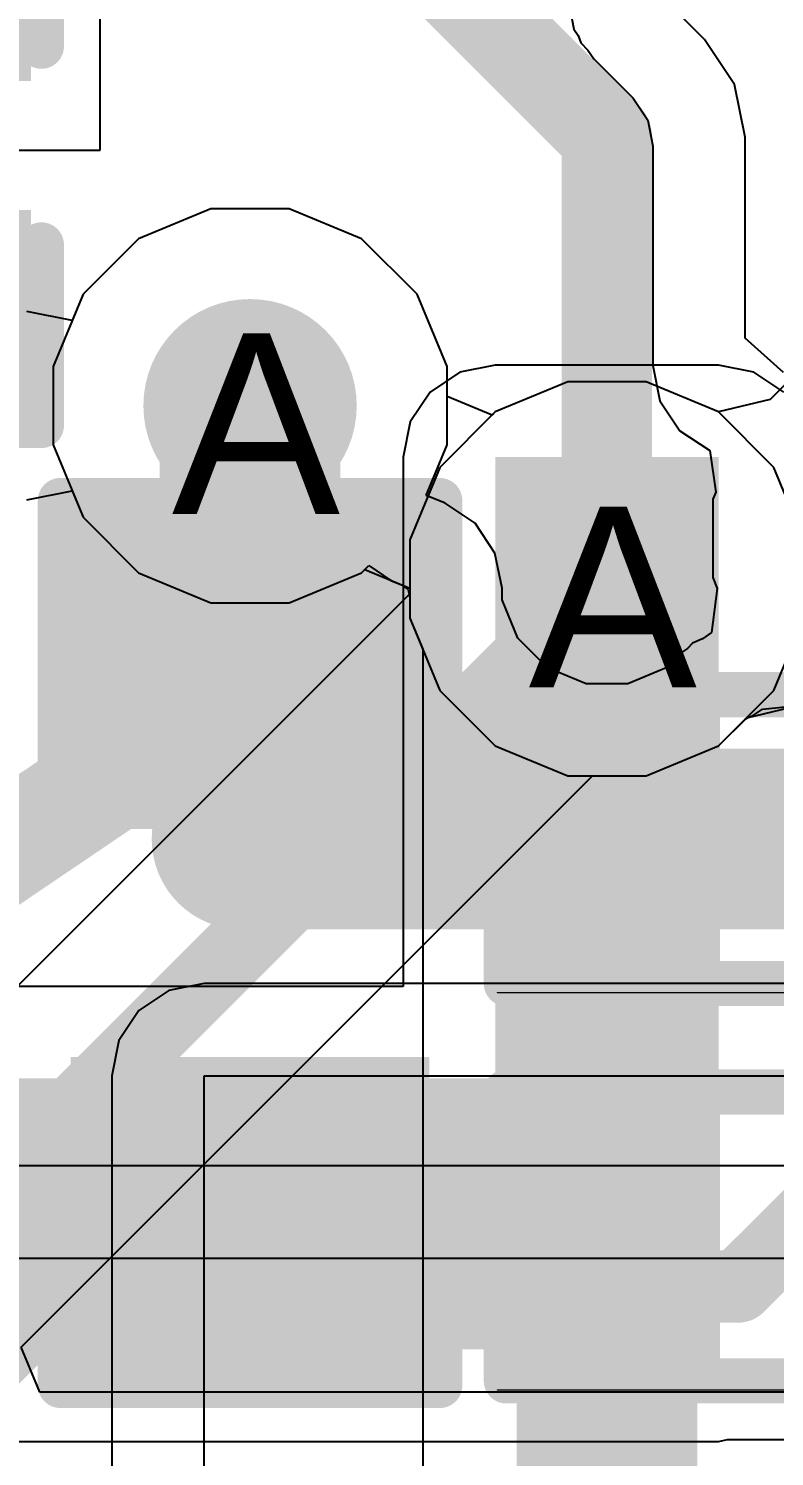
# Model space of a CAD drawing. Header units: inches. Extents: x 0 to 5271, y 0 to 5417.
# Drawn here: x 40.654 to 42.752, y 73.249 to 77.266 of the extents above; entities that cross this region are included whole.
import ezdxf

# ---------------------------------------------------------------- set-up
doc = ezdxf.new("R2010")
doc.units = ezdxf.units.IN
for name, color, linetype in [('Bottom Layer', 5, 'Continuous'), ('Bottom Overlay', 54, 'Continuous'), ('Bottom Paste', 16, 'Continuous'), ('Bottom Solder', 6, 'Continuous'), ('Drill Drawing', 1, 'Continuous'), ('L2_GND1', 16, 'Continuous'), ('L3_SIG1', 76, 'Continuous'), ('L4_PWR', 90, 'Continuous'), ('L5_GND2', 156, 'Continuous'), ('L6_SIG2', 130, 'Continuous'), ('L7_GND3', 216, 'Continuous'), ('Top Layer', 1, 'Continuous'), ('Via Holes', 16, 'Continuous')]:
    doc.layers.add(name, color=color, linetype=linetype)
doc.styles.add('Arial', font='', dxfattribs={"height": 0.2})
doc.styles.get('Arial').set_extended_font_data('Arial')

# ---------------------------------------------------------------- blocks, each defined once
blk = doc.blocks.new('R___0402_B_388')
at = {"layer": 'Bottom Layer'}
for points in [[(-0.2413, 0.3175), (-0.2413, -0.3175), (-0.6985, -0.3175), (-0.6985, 0.3175)], [(0.6985, 0.3175), (0.6985, -0.3175), (0.2413, -0.3175), (0.2413, 0.3175)]]:
    blk.add_hatch(color=5, dxfattribs=at).paths.add_polyline_path(points)
at = {"layer": 'Bottom Paste'}
for points in [[(-0.2413, 0.3175), (-0.2413, -0.3175), (-0.6985, -0.3175), (-0.6985, 0.3175)], [(0.6985, 0.3175), (0.6985, -0.3175), (0.2413, -0.3175), (0.2413, 0.3175)]]:
    blk.add_hatch(color=16, dxfattribs=at).paths.add_polyline_path(points)
at = {"layer": 'Bottom Solder'}
for points in [[(-0.1863, 0.3725), (-0.1863, -0.3725), (-0.7535, -0.3725), (-0.7535, 0.3725)], [(0.7535, 0.3725), (0.7535, -0.3725), (0.1863, -0.3725), (0.1863, 0.3725)]]:
    blk.add_hatch(color=6, dxfattribs=at).paths.add_polyline_path(points)
at = {"layer": 'Bottom Overlay'}
for points in [[(-0.7874, 0.4064, 0.127, 0.127, 0), (-0.7874, -0.4064, 0.127, 0.127, 0)], [(0.7874, 0.4064, 0.127, 0.127, 0), (-0.7874, 0.4064, 0.127, 0.127, 0)], [(0.7874, 0.4064, 0.127, 0.127, 0), (0.7874, -0.4064, 0.127, 0.127, 0)], [(0.8128, 0.4318, 0.00323, 0.00323, 0), (-0.8128, 0.4318, 0.00323, 0.00323, 0)], [(0.7874, -0.4064, 0.127, 0.127, 0), (-0.7874, -0.4064, 0.127, 0.127, 0)]]:
    blk.add_lwpolyline(points, format="xyseb", dxfattribs=at)
for points in [[(-0.8191, 0.4064, 0.0635, 0.0635, 1), (-0.7556, 0.4064, 0.0635, 0.0635, 1)], [(-0.8191, 0.4064, 0.0635, 0.0635, 1), (-0.7556, 0.4064, 0.0635, 0.0635, 1)], [(0.7557, 0.4064, 0.0635, 0.0635, 1), (0.8192, 0.4064, 0.0635, 0.0635, 1)], [(0.7557, 0.4064, 0.0635, 0.0635, 1), (0.8192, 0.4064, 0.0635, 0.0635, 1)], [(-0.8136, 0.4318, 0.00161, 0.00161, 1), (-0.812, 0.4318, 0.00161, 0.00161, 1)], [(0.812, 0.4318, 0.00161, 0.00161, 1), (0.8136, 0.4318, 0.00161, 0.00161, 1)], [(-0.8191, -0.4064, 0.0635, 0.0635, 1), (-0.7556, -0.4064, 0.0635, 0.0635, 1)], [(-0.8191, -0.4064, 0.0635, 0.0635, 1), (-0.7556, -0.4064, 0.0635, 0.0635, 1)], [(0.7557, -0.4064, 0.0635, 0.0635, 1), (0.8192, -0.4064, 0.0635, 0.0635, 1)], [(0.7557, -0.4064, 0.0635, 0.0635, 1), (0.8192, -0.4064, 0.0635, 0.0635, 1)]]:
    blk.add_lwpolyline(points, format="xyseb", close=True, dxfattribs=at)
blk = doc.blocks.new('R___0402_B_395')
at = {"layer": 'Bottom Layer'}
for points in [[(-0.2413, 0.3175), (-0.2413, -0.3175), (-0.6985, -0.3175), (-0.6985, 0.3175)], [(0.6985, 0.3175), (0.6985, -0.3175), (0.2413, -0.3175), (0.2413, 0.3175)]]:
    blk.add_hatch(color=5, dxfattribs=at).paths.add_polyline_path(points)
at = {"layer": 'Bottom Paste'}
for points in [[(-0.2413, 0.3175), (-0.2413, -0.3175), (-0.6985, -0.3175), (-0.6985, 0.3175)], [(0.6985, 0.3175), (0.6985, -0.3175), (0.2413, -0.3175), (0.2413, 0.3175)]]:
    blk.add_hatch(color=16, dxfattribs=at).paths.add_polyline_path(points)
at = {"layer": 'Bottom Solder'}
for points in [[(-0.1863, 0.3725), (-0.1863, -0.3725), (-0.7535, -0.3725), (-0.7535, 0.3725)], [(0.7535, 0.3725), (0.7535, -0.3725), (0.1863, -0.3725), (0.1863, 0.3725)]]:
    blk.add_hatch(color=6, dxfattribs=at).paths.add_polyline_path(points)
at = {"layer": 'Bottom Overlay'}
for points in [[(0.7874, 0.4064, 0.127, 0.127, 0), (-0.7874, 0.4064, 0.127, 0.127, 0)], [(-0.7874, 0.4064, 0.127, 0.127, 0), (-0.7874, -0.4064, 0.127, 0.127, 0)], [(0.7874, 0.4064, 0.127, 0.127, 0), (0.7874, -0.4064, 0.127, 0.127, 0)], [(0.8128, 0.4318, 0.00323, 0.00323, 0), (-0.8128, 0.4318, 0.00323, 0.00323, 0)], [(0.7874, -0.4064, 0.127, 0.127, 0), (-0.7874, -0.4064, 0.127, 0.127, 0)]]:
    blk.add_lwpolyline(points, format="xyseb", dxfattribs=at)
for points in [[(-0.8191, 0.4064, 0.0635, 0.0635, 1), (-0.7556, 0.4064, 0.0635, 0.0635, 1)], [(-0.8191, 0.4064, 0.0635, 0.0635, 1), (-0.7556, 0.4064, 0.0635, 0.0635, 1)], [(0.7557, 0.4064, 0.0635, 0.0635, 1), (0.8192, 0.4064, 0.0635, 0.0635, 1)], [(0.7557, 0.4064, 0.0635, 0.0635, 1), (0.8192, 0.4064, 0.0635, 0.0635, 1)], [(-0.8136, 0.4318, 0.00161, 0.00161, 1), (-0.812, 0.4318, 0.00161, 0.00161, 1)], [(0.812, 0.4318, 0.00161, 0.00161, 1), (0.8136, 0.4318, 0.00161, 0.00161, 1)], [(-0.8191, -0.4064, 0.0635, 0.0635, 1), (-0.7556, -0.4064, 0.0635, 0.0635, 1)], [(-0.8191, -0.4064, 0.0635, 0.0635, 1), (-0.7556, -0.4064, 0.0635, 0.0635, 1)], [(0.7557, -0.4064, 0.0635, 0.0635, 1), (0.8192, -0.4064, 0.0635, 0.0635, 1)], [(0.7557, -0.4064, 0.0635, 0.0635, 1), (0.8192, -0.4064, 0.0635, 0.0635, 1)]]:
    blk.add_lwpolyline(points, format="xyseb", close=True, dxfattribs=at)
blk = doc.blocks.new('CAP_0402_B_604')
at = {"layer": 'Bottom Layer'}
for points in [[(-0.2413, 0.3175), (-0.2413, -0.3175), (-0.6985, -0.3175), (-0.6985, 0.3175)], [(0.6985, 0.3175), (0.6985, -0.3175), (0.2413, -0.3175), (0.2413, 0.3175)]]:
    blk.add_hatch(color=5, dxfattribs=at).paths.add_polyline_path(points)
at = {"layer": 'Bottom Paste'}
for points in [[(-0.2413, 0.3175), (-0.2413, -0.3175), (-0.6985, -0.3175), (-0.6985, 0.3175)], [(0.6985, 0.3175), (0.6985, -0.3175), (0.2413, -0.3175), (0.2413, 0.3175)]]:
    blk.add_hatch(color=16, dxfattribs=at).paths.add_polyline_path(points)
at = {"layer": 'Bottom Solder'}
for points in [[(-0.1813, 0.3775), (-0.1813, -0.3775), (-0.7585, -0.3775), (-0.7585, 0.3775)], [(0.7585, 0.3775), (0.7585, -0.3775), (0.1813, -0.3775), (0.1813, 0.3775)]]:
    blk.add_hatch(color=6, dxfattribs=at).paths.add_polyline_path(points)
at = {"layer": 'Bottom Overlay'}
for points in [[(-0.7874, 0.4064, 0.127, 0.127, 0), (-0.7874, -0.4064, 0.127, 0.127, 0)], [(-0.7874, 0.4064, 0.127, 0.127, 0), (-0.2794, 0.4064, 0.127, 0.127, 0)], [(0.2794, 0.4064, 0.127, 0.127, 0), (0.7874, 0.4064, 0.127, 0.127, 0)], [(0.7874, 0.4064, 0.127, 0.127, 0), (0.7874, -0.4064, 0.127, 0.127, 0)], [(-0.7874, -0.4064, 0.127, 0.127, 0), (-0.2794, -0.4064, 0.127, 0.127, 0)], [(0.2794, -0.4064, 0.127, 0.127, 0), (0.7874, -0.4064, 0.127, 0.127, 0)]]:
    blk.add_lwpolyline(points, format="xyseb", dxfattribs=at)
for points in [[(-0.8191, 0.4064, 0.0635, 0.0635, 1), (-0.7556, 0.4064, 0.0635, 0.0635, 1)], [(-0.8191, 0.4064, 0.0635, 0.0635, 1), (-0.7556, 0.4064, 0.0635, 0.0635, 1)], [(-0.3111, 0.4064, 0.0635, 0.0635, 1), (-0.2476, 0.4064, 0.0635, 0.0635, 1)], [(0.2477, 0.4064, 0.0635, 0.0635, 1), (0.3112, 0.4064, 0.0635, 0.0635, 1)], [(0.7557, 0.4064, 0.0635, 0.0635, 1), (0.8192, 0.4064, 0.0635, 0.0635, 1)], [(0.7557, 0.4064, 0.0635, 0.0635, 1), (0.8192, 0.4064, 0.0635, 0.0635, 1)], [(-0.8191, -0.4064, 0.0635, 0.0635, 1), (-0.7556, -0.4064, 0.0635, 0.0635, 1)], [(-0.8191, -0.4064, 0.0635, 0.0635, 1), (-0.7556, -0.4064, 0.0635, 0.0635, 1)], [(-0.3111, -0.4064, 0.0635, 0.0635, 1), (-0.2476, -0.4064, 0.0635, 0.0635, 1)], [(0.2477, -0.4064, 0.0635, 0.0635, 1), (0.3112, -0.4064, 0.0635, 0.0635, 1)], [(0.7557, -0.4064, 0.0635, 0.0635, 1), (0.8192, -0.4064, 0.0635, 0.0635, 1)], [(0.7557, -0.4064, 0.0635, 0.0635, 1), (0.8192, -0.4064, 0.0635, 0.0635, 1)]]:
    blk.add_lwpolyline(points, format="xyseb", close=True, dxfattribs=at)
blk = doc.blocks.new('CAP_0603_B_605')
at = {"layer": 'Bottom Layer'}
for points in [[(-1.143, -0.4445), (-1.143, 0.4445), (-0.381, 0.4445), (-0.381, -0.4445)], [(0.381, -0.4445), (0.381, 0.4445), (1.143, 0.4445), (1.143, -0.4445)]]:
    blk.add_hatch(color=5, dxfattribs=at).paths.add_polyline_path(points)
at = {"layer": 'Bottom Paste'}
for points in [[(-1.143, -0.4445), (-1.143, 0.4445), (-0.381, 0.4445), (-0.381, -0.4445)], [(0.381, -0.4445), (0.381, 0.4445), (1.143, 0.4445), (1.143, -0.4445)]]:
    blk.add_hatch(color=16, dxfattribs=at).paths.add_polyline_path(points)
at = {"layer": 'Bottom Solder'}
for points in [[(-1.203, -0.5045), (-1.203, 0.5045), (-0.321, 0.5045), (-0.321, -0.5045)], [(0.321, -0.5045), (0.321, 0.5045), (1.203, 0.5045), (1.203, -0.5045)]]:
    blk.add_hatch(color=6, dxfattribs=at).paths.add_polyline_path(points)
at = {"layer": 'Bottom Overlay'}
for points in [[(-1.2446, -0.5334, 0.127, 0.127, 0), (-1.2446, 0.5334, 0.127, 0.127, 0)], [(-0.4572, 0.5334, 0.127, 0.127, 0), (-1.2446, 0.5334, 0.127, 0.127, 0)], [(1.2446, 0.5334, 0.127, 0.127, 0), (0.4572, 0.5334, 0.127, 0.127, 0)], [(1.2446, -0.5334, 0.127, 0.127, 0), (1.2446, 0.5334, 0.127, 0.127, 0)], [(-0.4572, -0.5334, 0.127, 0.127, 0), (-1.2446, -0.5334, 0.127, 0.127, 0)], [(1.2446, -0.5334, 0.127, 0.127, 0), (0.4572, -0.5334, 0.127, 0.127, 0)]]:
    blk.add_lwpolyline(points, format="xyseb", dxfattribs=at)
for points in [[(-1.2764, 0.5334, 0.0635, 0.0635, 1), (-1.2129, 0.5334, 0.0635, 0.0635, 1)], [(-1.2764, 0.5334, 0.0635, 0.0635, 1), (-1.2129, 0.5334, 0.0635, 0.0635, 1)], [(-0.489, 0.5334, 0.0635, 0.0635, 1), (-0.4255, 0.5334, 0.0635, 0.0635, 1)], [(0.4254, 0.5334, 0.0635, 0.0635, 1), (0.4889, 0.5334, 0.0635, 0.0635, 1)], [(1.2128, 0.5334, 0.0635, 0.0635, 1), (1.2763, 0.5334, 0.0635, 0.0635, 1)], [(1.2128, 0.5334, 0.0635, 0.0635, 1), (1.2763, 0.5334, 0.0635, 0.0635, 1)], [(-1.2764, -0.5334, 0.0635, 0.0635, 1), (-1.2129, -0.5334, 0.0635, 0.0635, 1)], [(-1.2764, -0.5334, 0.0635, 0.0635, 1), (-1.2129, -0.5334, 0.0635, 0.0635, 1)], [(-0.489, -0.5334, 0.0635, 0.0635, 1), (-0.4255, -0.5334, 0.0635, 0.0635, 1)], [(0.4254, -0.5334, 0.0635, 0.0635, 1), (0.4889, -0.5334, 0.0635, 0.0635, 1)], [(1.2128, -0.5334, 0.0635, 0.0635, 1), (1.2763, -0.5334, 0.0635, 0.0635, 1)], [(1.2128, -0.5334, 0.0635, 0.0635, 1), (1.2763, -0.5334, 0.0635, 0.0635, 1)]]:
    blk.add_lwpolyline(points, format="xyseb", close=True, dxfattribs=at)

msp = doc.modelspace()

# ---------------------------------------------------------------- hatches: boundary and pattern name
at = {"layer": 'Bottom Layer'}
h = msp.add_hatch(color=5, dxfattribs=at)
edge = h.paths.add_edge_path()
edge.add_arc((41.2773, 76.2049), 0.3, 0, 360)
for points in [[(41.9668, 73.5508), (42.595, 73.5508), (42.595, 76.0603), (41.9668, 76.0603)], [(40.9598, 75.1762), (41.5948, 75.1762), (41.5948, 75.6842), (40.9598, 75.6842)], [(39.8653, 73.5508), (42.5442, 73.5508), (42.5442, 74.3126), (39.8653, 74.3126)]]:
    msp.add_hatch(color=5, dxfattribs=at).paths.add_polyline_path(points)
h = msp.add_hatch(color=5, dxfattribs=at)
edge = h.paths.add_edge_path()
edge.add_arc((42.2809, 75.7177), 0.3, 0, 360)
at = {"layer": 'L2_GND1'}
h = msp.add_hatch(color=16, dxfattribs=at)
edge = h.paths.add_edge_path()
edge.add_arc((41.2773, 76.2049), 0.3, 0, 360)
h = msp.add_hatch(color=16, dxfattribs=at)
edge = h.paths.add_edge_path()
edge.add_arc((42.2809, 75.7177), 0.3, 0, 360)
at = {"layer": 'L3_SIG1'}
h = msp.add_hatch(color=76, dxfattribs=at)
edge = h.paths.add_edge_path()
edge.add_arc((41.2773, 76.2049), 0.3, 0, 360)
h = msp.add_hatch(color=76, dxfattribs=at)
edge = h.paths.add_edge_path()
edge.add_arc((42.2809, 75.7177), 0.3, 0, 360)
at = {"layer": 'L4_PWR'}
h = msp.add_hatch(color=90, dxfattribs=at)
edge = h.paths.add_edge_path()
edge.add_arc((41.2773, 76.2049), 0.3, 0, 360)
h = msp.add_hatch(color=90, dxfattribs=at)
edge = h.paths.add_edge_path()
edge.add_arc((42.2809, 75.7177), 0.3, 0, 360)
at = {"layer": 'L5_GND2'}
h = msp.add_hatch(color=156, dxfattribs=at)
edge = h.paths.add_edge_path()
edge.add_arc((41.2773, 76.2049), 0.3, 0, 360)
h = msp.add_hatch(color=156, dxfattribs=at)
edge = h.paths.add_edge_path()
edge.add_arc((42.2809, 75.7177), 0.3, 0, 360)
at = {"layer": 'L6_SIG2'}
h = msp.add_hatch(color=130, dxfattribs=at)
edge = h.paths.add_edge_path()
edge.add_arc((41.2773, 76.2049), 0.3, 0, 360)
h = msp.add_hatch(color=130, dxfattribs=at)
edge = h.paths.add_edge_path()
edge.add_arc((42.2809, 75.7177), 0.3, 0, 360)
at = {"layer": 'L7_GND3'}
h = msp.add_hatch(color=216, dxfattribs=at)
edge = h.paths.add_edge_path()
edge.add_arc((41.2773, 76.2049), 0.3, 0, 360)
h = msp.add_hatch(color=216, dxfattribs=at)
edge = h.paths.add_edge_path()
edge.add_arc((42.2809, 75.7177), 0.3, 0, 360)
at = {"layer": 'Top Layer'}
h = msp.add_hatch(color=1, dxfattribs=at)
edge = h.paths.add_edge_path()
edge.add_arc((41.2773, 76.2049), 0.3, 0, 360)
h = msp.add_hatch(color=1, dxfattribs=at)
edge = h.paths.add_edge_path()
edge.add_arc((42.2809, 75.7177), 0.3, 0, 360)
at = {"layer": 'Via Holes'}
h = msp.add_hatch(color=7, dxfattribs=at)
edge = h.paths.add_edge_path()
edge.add_arc((41.2773, 76.2049), 0.15, 0, 360)
h = msp.add_hatch(color=7, dxfattribs=at)
edge = h.paths.add_edge_path()
edge.add_arc((42.2809, 75.7177), 0.15, 0, 360)

# ---------------------------------------------------------------- linework, layer by layer
at = {"layer": 'Bottom Layer'}
for p, q in [((40.8555, 76.9239), (40.8555, 77.8891)), ((39.7125, 76.9239), (40.8555, 76.9239)), ((41.9668, 76.3192), (41.8677, 76.2995)), ((42.595, 76.3192), (41.9668, 76.3192)), ((42.6941, 76.2995), (42.595, 76.3192)), ((41.8677, 76.2995), (41.7837, 76.2434)), ((42.7781, 76.2434), (42.6941, 76.2995)), ((41.7837, 76.2434), (41.7275, 76.1594)), ((41.7275, 76.1594), (41.7078, 76.0603)), ((41.7078, 76.0603), (41.7078, 74.5716)), ((41.7078, 74.5716), (39.8653, 74.5716)), ((39.8653, 73.2918), (42.595, 73.2918)), ((42.595, 73.2918), (42.62, 73.2968)), ((42.62, 73.2968), (42.951, 73.2968))]:
    msp.add_line(p, q, dxfattribs=at)
for points in [[(41.2773, 75.4556, 0.508, 0.508, 0), (41.2773, 76.2049, 0.508, 0.508, 0)], [(42.205, 75.6418, 0.2032, 0.2032, 0), (42.2809, 75.7177, 0.2032, 0.2032, 0)], [(42.205, 75.2344, 0.2032, 0.2032, 0), (42.205, 75.6418, 0.2032, 0.2032, 0)], [(40.9852, 75.227, 0.3048, 0.3048, 0), (41.2773, 75.4556, 0.3048, 0.3048, 0)], [(40.3479, 74.7954, 0.3048, 0.3048, 0), (40.9852, 75.227, 0.3048, 0.3048, 0)]]:
    msp.add_lwpolyline(points, format="xyseb", dxfattribs=at)
for points in [[(41.1503, 76.2049, 0.254, 0.254, 1), (41.4043, 76.2049, 0.254, 0.254, 1)], [(42.2301, 75.7177, 0.1016, 0.1016, 1), (42.3317, 75.7177, 0.1016, 0.1016, 1)], [(41.1503, 75.4556, 0.254, 0.254, 1), (41.4043, 75.4556, 0.254, 0.254, 1)], [(42.1542, 75.6418, 0.1016, 0.1016, 1), (42.2558, 75.6418, 0.1016, 0.1016, 1)], [(42.1542, 75.6418, 0.1016, 0.1016, 1), (42.2558, 75.6418, 0.1016, 0.1016, 1)], [(41.2011, 75.4556, 0.1524, 0.1524, 1), (41.3535, 75.4556, 0.1524, 0.1524, 1)], [(40.909, 75.227, 0.1524, 0.1524, 1), (41.0614, 75.227, 0.1524, 0.1524, 1)], [(40.909, 75.227, 0.1524, 0.1524, 1), (41.0614, 75.227, 0.1524, 0.1524, 1)], [(42.1542, 75.2344, 0.1016, 0.1016, 1), (42.2558, 75.2344, 0.1016, 0.1016, 1)]]:
    msp.add_lwpolyline(points, format="xyseb", close=True, dxfattribs=at)
at = {"layer": 'L2_GND1'}
for p, q in [((42.1707, 76.2717), (41.9671, 76.1873)), ((42.3911, 76.2717), (42.1707, 76.2717)), ((42.5947, 76.1873), (42.3911, 76.2717)), ((41.9671, 76.1873), (41.8112, 76.0315)), ((42.7505, 76.0315), (42.5947, 76.1873)), ((41.8112, 76.0315), (41.7269, 75.8279)), ((42.8349, 75.8279), (42.7505, 76.0315)), ((41.7269, 75.8279), (41.7269, 75.6075)), ((41.7269, 75.6075), (41.8112, 75.4039)), ((42.7505, 75.4039), (42.8349, 75.6075)), ((41.8112, 75.4039), (41.9671, 75.248)), ((42.5947, 75.248), (42.7505, 75.4039)), ((41.9671, 75.248), (42.1707, 75.1637)), ((42.3911, 75.1637), (42.5947, 75.248)), ((42.1707, 75.1637), (42.3911, 75.1637))]:
    msp.add_line(p, q, dxfattribs=at)
at = {"layer": 'L3_SIG1'}
for p, q in [((41.1671, 76.7589), (40.9635, 76.6745)), ((41.3875, 76.7589), (41.1671, 76.7589)), ((41.5911, 76.6745), (41.3875, 76.7589)), ((40.9635, 76.6745), (40.8077, 76.5187)), ((41.747, 76.5187), (41.5911, 76.6745)), ((40.8077, 76.5187), (40.7233, 76.3151)), ((41.8313, 76.3151), (41.747, 76.5187)), ((40.7233, 76.3151), (40.7233, 76.0947)), ((41.8313, 76.2312), (41.8313, 76.3151)), ((42.1707, 76.2717), (41.9671, 76.1873)), ((42.3911, 76.2717), (42.1707, 76.2717)), ((42.5947, 76.1873), (42.3911, 76.2717)), ((42.8189, 76.3014), (42.7396, 76.2221)), ((41.9583, 76.1786), (41.8313, 76.2312)), ((42.7396, 76.2221), (42.5947, 76.1873)), ((41.9671, 76.1873), (41.9583, 76.1786)), ((40.7233, 76.0947), (40.8077, 75.8911)), ((40.8077, 75.8911), (40.9635, 75.7352)), ((40.9635, 75.7352), (41.1671, 75.6509)), ((41.3875, 75.6509), (41.5911, 75.7352)), ((41.5911, 75.7352), (41.5999, 75.744)), ((41.5999, 75.744), (41.7269, 75.6914)), ((41.7269, 75.6914), (41.7269, 75.6075)), ((41.1671, 75.6509), (41.3875, 75.6509)), ((41.7269, 75.6075), (41.8112, 75.4039)), ((41.8112, 75.4039), (41.9671, 75.248)), ((42.674, 75.3273), (42.8189, 75.362)), ((42.5947, 75.248), (42.674, 75.3273)), ((41.9671, 75.248), (42.1707, 75.1637)), ((42.3911, 75.1637), (42.5947, 75.248)), ((42.1707, 75.1637), (42.3911, 75.1637)), ((43.4871, 74.0664), (39.6337, 74.0664)), ((39.6337, 73.8074), (43.4507, 73.8074))]:
    msp.add_line(p, q, dxfattribs=at)
msp.add_lwpolyline([(41.2547, 74.9859, 0.508, 0.508, 0), (44.0047, 74.9859, 0.508, 0.508, 0)], format="xyseb", dxfattribs=at)
msp.add_lwpolyline([(41.1277, 74.9859, 0.254, 0.254, 1), (41.3817, 74.9859, 0.254, 0.254, 1)], format="xyseb", close=True, dxfattribs=at)
at = {"layer": 'L4_PWR'}
for p, q in [((42.5556, 77.2347), (42.4449, 77.3454)), ((42.1819, 77.2931), (42.1876, 77.2644)), ((42.1876, 77.2644), (42.1996, 77.2463)), ((42.1996, 77.2463), (42.2073, 77.226)), ((42.6398, 77.1087), (42.5556, 77.2347)), ((42.2073, 77.226), (42.2274, 77.2047)), ((42.2274, 77.2047), (42.2437, 77.1803)), ((42.2437, 77.1803), (42.3544, 77.0696)), ((42.6694, 76.96), (42.6398, 77.1087)), ((42.3544, 77.0696), (42.3958, 77.0077)), ((42.3958, 77.0077), (42.4104, 76.9345)), ((42.6694, 76.3949), (42.6694, 76.96)), ((42.4104, 76.9345), (42.4104, 76.3178)), ((41.1671, 76.7589), (40.9635, 76.6745)), ((41.3875, 76.7589), (41.1671, 76.7589)), ((41.5911, 76.6745), (41.3875, 76.7589)), ((40.9635, 76.6745), (40.8077, 76.5187)), ((41.747, 76.5187), (41.5911, 76.6745)), ((40.8077, 76.5187), (40.777, 76.4445)), ((41.8313, 76.3151), (41.747, 76.5187)), ((40.777, 76.4445), (40.65, 76.4698)), ((42.7778, 76.2984), (42.6694, 76.3949)), ((41.8313, 76.0947), (41.8313, 76.3151)), ((42.4104, 76.3178), (42.4301, 76.2187)), ((42.4301, 76.2187), (42.4862, 76.1347)), ((42.4862, 76.1347), (42.5702, 76.0785)), ((41.7725, 75.9528), (41.8313, 76.0947)), ((42.5702, 76.0785), (42.5871, 75.9622)), ((40.65, 75.94), (40.777, 75.9652)), ((40.777, 75.9652), (40.8077, 75.8911)), ((41.826, 75.9306), (41.7725, 75.9528)), ((42.5871, 75.9622), (42.5787, 75.9419)), ((41.91, 75.8745), (41.826, 75.9306)), ((42.5787, 75.9419), (42.5787, 75.7215)), ((40.8077, 75.8911), (40.9635, 75.7352)), ((41.9661, 75.7905), (41.91, 75.8745)), ((41.9859, 75.6914), (41.9661, 75.7905)), ((41.5911, 75.7352), (41.6111, 75.7552)), ((41.6111, 75.7552), (41.6734, 75.7135)), ((40.9635, 75.7352), (41.1671, 75.6509)), ((41.3875, 75.6509), (41.5911, 75.7352)), ((41.6734, 75.7135), (41.7033, 75.7011)), ((42.5787, 75.7215), (42.5913, 75.6909)), ((41.7033, 75.7011), (41.7224, 75.6884)), ((41.7224, 75.6884), (41.7269, 75.6659)), ((41.9859, 75.659), (41.9859, 75.6914)), ((42.5913, 75.6909), (42.5749, 75.5666)), ((41.1671, 75.6509), (41.3875, 75.6509)), ((41.7269, 75.6659), (41.7269, 75.6075)), ((42.0308, 75.5506), (41.9859, 75.659)), ((41.7269, 75.6075), (41.8112, 75.4039)), ((42.1138, 75.4676), (42.0308, 75.5506)), ((42.5495, 75.5496), (42.5218, 75.5369)), ((42.5749, 75.5666), (42.5495, 75.5496)), ((42.4909, 75.5104), (42.448, 75.4676)), ((42.5079, 75.5218), (42.4909, 75.5104)), ((42.5218, 75.5369), (42.5079, 75.5218)), ((42.2222, 75.4227), (42.1138, 75.4676)), ((42.448, 75.4676), (42.3396, 75.4227)), ((41.8112, 75.4039), (41.9671, 75.248)), ((42.3396, 75.4227), (42.2222, 75.4227)), ((42.6934, 75.3343), (42.7188, 75.3512)), ((42.7188, 75.3512), (42.8189, 75.362)), ((42.5947, 75.248), (42.6696, 75.3229)), ((42.6696, 75.3229), (42.6745, 75.3265)), ((42.6745, 75.3265), (42.6934, 75.3343)), ((41.9671, 75.248), (42.1707, 75.1637)), ((42.3911, 75.1637), (42.5947, 75.248)), ((42.1707, 75.1637), (42.3911, 75.1637)), ((41.0489, 74.5597), (40.9649, 74.5035)), ((41.148, 74.5794), (41.0489, 74.5597)), ((44.2327, 74.5794), (41.148, 74.5794)), ((40.9649, 74.5035), (40.9087, 74.4195)), ((40.9087, 74.4195), (40.889, 74.3204)), ((40.889, 74.3204), (40.889, 70.7269)), ((41.148, 70.7269), (41.148, 74.3204)), ((41.148, 74.3204), (44.6592, 74.3204))]:
    msp.add_line(p, q, dxfattribs=at)
for points in [[(41.8468, 77.3942, 0.254, 0.254, 0), (42.2809, 76.96, 0.254, 0.254, 0)], [(42.2809, 75.7177, 0.254, 0.254, 0), (42.2809, 76.96, 0.254, 0.254, 0)]]:
    msp.add_lwpolyline(points, format="xyseb", dxfattribs=at)
for points in [[(42.2174, 76.96, 0.127, 0.127, 1), (42.3444, 76.96, 0.127, 0.127, 1)], [(42.2174, 76.96, 0.127, 0.127, 1), (42.3444, 76.96, 0.127, 0.127, 1)], [(42.2174, 75.7177, 0.127, 0.127, 1), (42.3444, 75.7177, 0.127, 0.127, 1)]]:
    msp.add_lwpolyline(points, format="xyseb", close=True, dxfattribs=at)
at = {"layer": 'L5_GND2'}
for p, q in [((42.1707, 76.2717), (41.9671, 76.1873)), ((42.3911, 76.2717), (42.1707, 76.2717)), ((42.5947, 76.1873), (42.3911, 76.2717)), ((41.9671, 76.1873), (41.8112, 76.0315)), ((42.7505, 76.0315), (42.5947, 76.1873)), ((41.8112, 76.0315), (41.7269, 75.8279)), ((42.8349, 75.8279), (42.7505, 76.0315)), ((41.7269, 75.8279), (41.7269, 75.6075)), ((41.7269, 75.6075), (41.8112, 75.4039)), ((42.7505, 75.4039), (42.8349, 75.6075)), ((41.8112, 75.4039), (41.9671, 75.248)), ((42.5947, 75.248), (42.7505, 75.4039)), ((41.9671, 75.248), (42.1707, 75.1637)), ((42.3911, 75.1637), (42.5947, 75.248)), ((42.1707, 75.1637), (42.3911, 75.1637))]:
    msp.add_line(p, q, dxfattribs=at)
at = {"layer": 'L6_SIG2'}
for p, q in [((42.1707, 76.2717), (41.9671, 76.1873)), ((42.3911, 76.2717), (42.1707, 76.2717)), ((42.5947, 76.1873), (42.3911, 76.2717)), ((41.9671, 76.1873), (41.8112, 76.0315)), ((42.7505, 76.0315), (42.5947, 76.1873)), ((41.8112, 76.0315), (41.7269, 75.8279)), ((42.8349, 75.8279), (42.7505, 76.0315)), ((41.7269, 75.8279), (41.7269, 75.6075)), ((41.7269, 75.6075), (41.7629, 75.5205)), ((41.7629, 75.5205), (41.7629, 47.1182))]:
    msp.add_line(p, q, dxfattribs=at)
msp.add_lwpolyline([(42.2809, 46.9037, 0.508, 0.508, 0), (42.2809, 75.7177, 0.508, 0.508, 0)], format="xyseb", dxfattribs=at)
msp.add_lwpolyline([(42.1539, 75.7177, 0.254, 0.254, 1), (42.4079, 75.7177, 0.254, 0.254, 1)], format="xyseb", close=True, dxfattribs=at)
at = {"layer": 'L7_GND3'}
for p, q in [((42.1707, 76.2717), (41.9671, 76.1873)), ((42.3911, 76.2717), (42.1707, 76.2717)), ((42.5947, 76.1873), (42.3911, 76.2717)), ((41.9671, 76.1873), (41.8112, 76.0315)), ((42.7505, 76.0315), (42.5947, 76.1873)), ((41.8112, 76.0315), (41.7269, 75.8279)), ((42.8349, 75.8279), (42.7505, 76.0315)), ((41.7269, 75.8279), (41.7269, 75.6075)), ((41.7269, 75.6075), (41.8112, 75.4039)), ((42.7505, 75.4039), (42.8349, 75.6075)), ((41.8112, 75.4039), (41.9671, 75.248)), ((42.5947, 75.248), (42.7505, 75.4039)), ((41.9671, 75.248), (42.1707, 75.1637)), ((42.3911, 75.1637), (42.5947, 75.248)), ((42.1707, 75.1637), (42.3911, 75.1637))]:
    msp.add_line(p, q, dxfattribs=at)
at = {"layer": 'Top Layer'}
for p, q in [((42.1707, 76.2717), (41.9671, 76.1873)), ((42.3911, 76.2717), (42.1707, 76.2717)), ((42.5947, 76.1873), (42.3911, 76.2717)), ((41.9671, 76.1873), (41.8112, 76.0315)), ((42.7505, 76.0315), (42.5947, 76.1873)), ((41.8112, 76.0315), (41.7269, 75.8279)), ((42.8349, 75.8279), (42.7505, 76.0315)), ((41.7269, 75.8279), (41.7269, 75.6762)), ((41.7269, 75.6762), (39.778, 73.7273)), ((42.7505, 75.4039), (42.8349, 75.6075)), ((42.5947, 75.248), (42.7505, 75.4039)), ((42.3911, 75.1637), (42.5947, 75.248)), ((40.6332, 73.557), (42.2399, 75.1637)), ((42.2399, 75.1637), (42.3911, 75.1637)), ((40.6792, 73.4459), (40.6332, 73.557)), ((40.6858, 73.43), (40.6792, 73.4459)), ((40.699, 73.43), (40.6858, 73.43)), ((43.4936, 73.43), (40.699, 73.43))]:
    msp.add_line(p, q, dxfattribs=at)
for points in [[(40.0344, 73.4709, 0.2032, 0.2032, 0), (42.2809, 75.7174, 0.2032, 0.2032, 0)], [(42.2809, 75.7174, 0.2032, 0.2032, 0), (42.2809, 75.7177, 0.2032, 0.2032, 0)], [(42.6501, 73.7273, 0.2032, 0.2032, 0), (43.1327, 74.2098, 0.2032, 0.2032, 0)], [(40.5344, 73.504, 0.2032, 0.2032, 0), (40.7577, 73.7273, 0.2032, 0.2032, 0)], [(40.7577, 73.7273, 0.2032, 0.2032, 0), (42.6501, 73.7273, 0.2032, 0.2032, 0)]]:
    msp.add_lwpolyline(points, format="xyseb", dxfattribs=at)
for points in [[(42.2301, 75.7177, 0.1016, 0.1016, 1), (42.3317, 75.7177, 0.1016, 0.1016, 1)], [(42.2301, 75.7174, 0.1016, 0.1016, 1), (42.3317, 75.7174, 0.1016, 0.1016, 1)], [(42.2301, 75.7174, 0.1016, 0.1016, 1), (42.3317, 75.7174, 0.1016, 0.1016, 1)], [(40.7069, 73.7273, 0.1016, 0.1016, 1), (40.8085, 73.7273, 0.1016, 0.1016, 1)], [(40.7069, 73.7273, 0.1016, 0.1016, 1), (40.8085, 73.7273, 0.1016, 0.1016, 1)], [(42.5993, 73.7273, 0.1016, 0.1016, 1), (42.7009, 73.7273, 0.1016, 0.1016, 1)], [(42.5993, 73.7273, 0.1016, 0.1016, 1), (42.7009, 73.7273, 0.1016, 0.1016, 1)]]:
    msp.add_lwpolyline(points, format="xyseb", close=True, dxfattribs=at)

# ---------------------------------------------------------------- block references
for name, p, rotation in [('CAP_0402_B_604', (40.2841, 76.9366), 90), ('CAP_0603_B_605', (41.2773, 74.6936), 270), ('R___0402_B_388', (42.7855, 74.9859), 180), ('R___0402_B_395', (42.7855, 73.8683), 180)]:
    msp.add_blockref(name, p, dxfattribs=dict(rotation=rotation))

# ---------------------------------------------------------------- texts
at = {"layer": 'Drill Drawing', "style": 'Arial'}
for p in [(41.0573, 75.9002), (42.0608, 75.413)]:
    msp.add_text('A', height=0.508, dxfattribs=at).set_placement(p)

doc.saveas('drawing.dxf')
